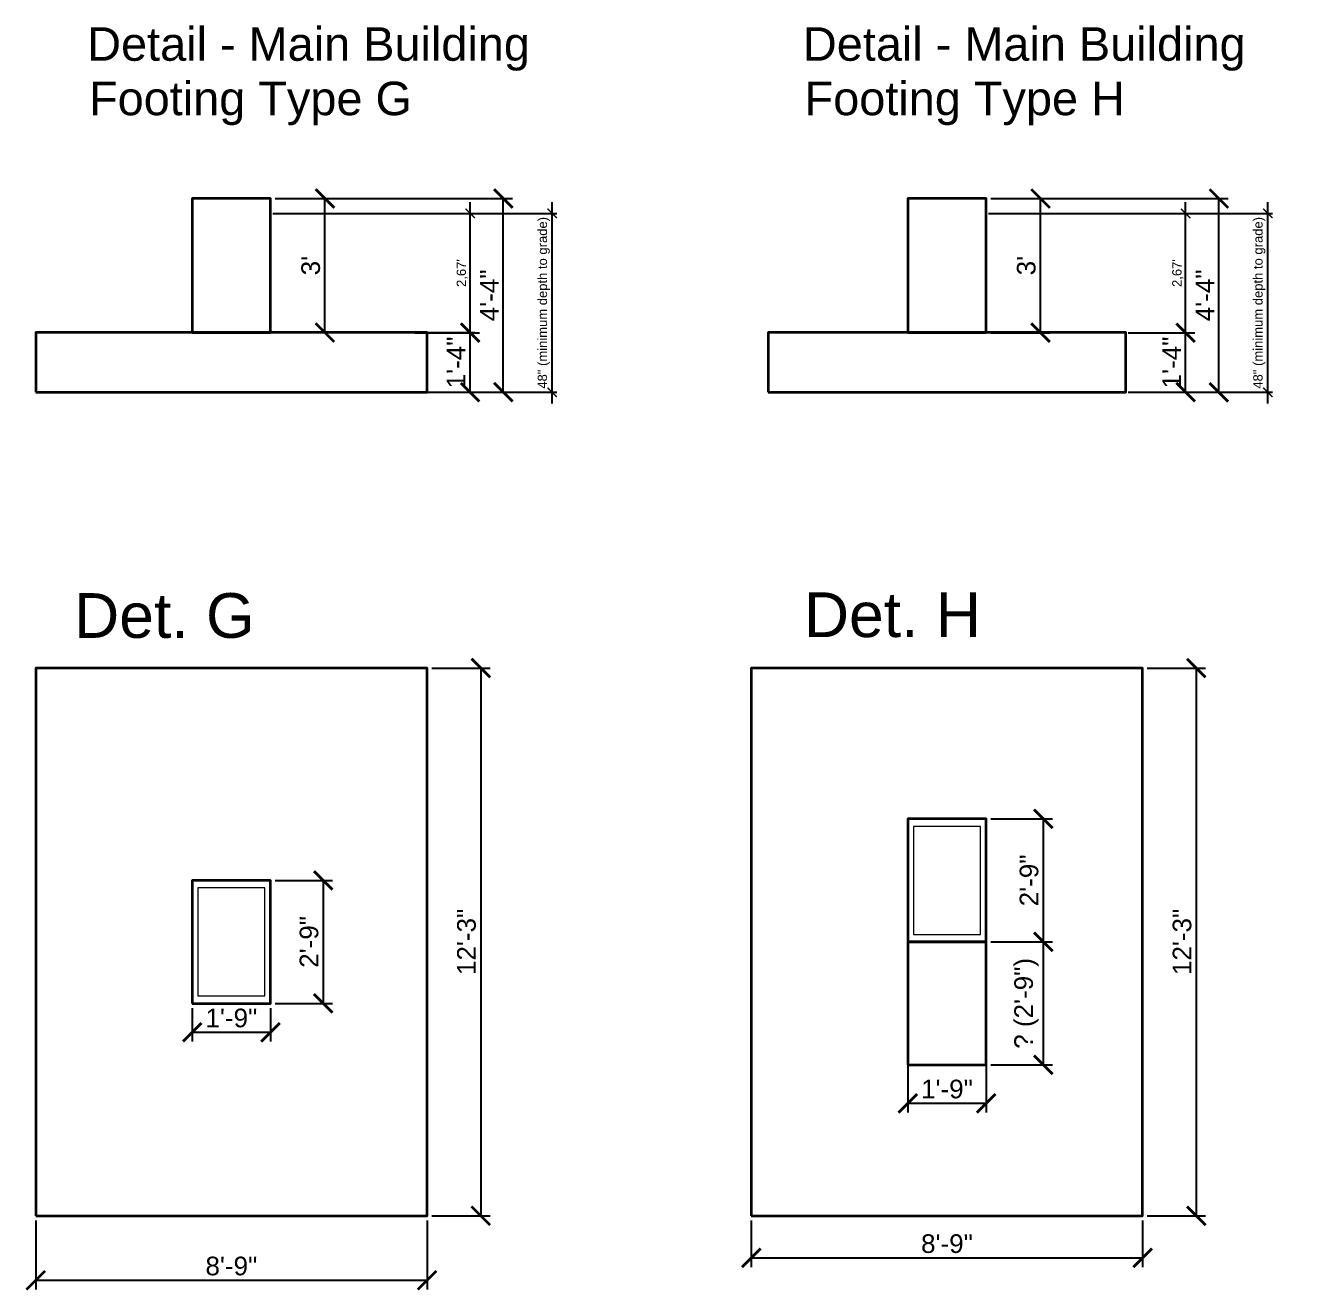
# Model space of a CAD drawing. Header units: millimetres. Extents: x -6 to 201520, y -744 to 120638.
# Drawn here: x 1922 to 2263.1, y 4259.4 to 4599 of the extents above; entities that cross this region are included whole.
import ezdxf

# ---------------------------------------------------------------- set-up
doc = ezdxf.new("R2010")
doc.units = ezdxf.units.MM
doc.layers.add('Dimension', color=130, linetype='Continuous', lineweight=18)
doc.layers.add('Structural', color=50, linetype='Continuous', lineweight=35)
doc.styles.get("Standard").update_dxf_attribs({"font": 'arial.ttf'})
doc.dimstyles.new('Feet Architectural Detail', dxfattribs={"dimscale": 2, "dimtxt": 2.5, "dimasz": 2.5, "dimexe": 1.25, "dimexo": 0.625, "dimtad": 1, "dimdec": 6, "dimlunit": 4, "dimtxsty": 'Standard', "dimblk": 'ARCHTICK', "dimcen": 2.5, "dimadec": 0, "dimazin": 0, "dimtfac": 0.5, "dimtdec": 6, "dimtmove": 0, "dimatfit": 3, "dimfxl": 1, "dimarcsym": 0})
doc.dimstyles.new('Feet Decimal Detail', dxfattribs={"dimtxt": 2.5, "dimasz": 2.5, "dimexe": 1.25, "dimexo": 0.625, "dimtad": 1, "dimlfac": 0.083333, "dimtxsty": 'Standard', "dimblk": 'ARCHTICK', "dimcen": 2.5, "dimdle": 3, "dimadec": 0, "dimazin": 0, "dimtfac": 0.5, "dimtmove": 0, "dimatfit": 3, "dimfxl": 1, "dimarcsym": 0})
doc.dimstyles.new('Inches Decimal', dxfattribs={"dimtxt": 2.5, "dimasz": 2.5, "dimexe": 1.25, "dimexo": 0.625, "dimtad": 1, "dimtxsty": 'Standard', "dimblk": 'ARCHTICK', "dimcen": 2.5, "dimdle": 3, "dimadec": 0, "dimazin": 0, "dimtfac": 0.5, "dimtmove": 0, "dimatfit": 3, "dimfxl": 1, "dimarcsym": 0})

# ---------------------------------------------------------------- blocks, each defined once
blk = doc.blocks.new('_ArchTick')
at = {"color": 0, "linetype": 'ByBlock', "const_width": 0.15}
blk.add_lwpolyline([(-0.5, -0.5), (0.5, 0.5)], dxfattribs=at)
blk = doc.blocks.new('*D48')
at = {"layer": 'Defpoints', "color": 0, "transparency": 16777216}
for p in [(2029.75, 4426.51), (2029.75, 4279.51), (2044.16, 4279.51)]:
    blk.add_point(p, dxfattribs=at)
at = {"layer": 'Dimension', "color": 0, "lineweight": -2, "transparency": 16777216}
for p, q in [((2031, 4426.51), (2046.66, 4426.51)), ((2044.16, 4426.51), (2044.16, 4279.51)), ((2031, 4279.51), (2046.66, 4279.51))]:
    blk.add_line(p, q, dxfattribs=at)
at = {"layer": 'Dimension', "color": 0, "lineweight": -2, "transparency": 16777216, "xscale": 5, "yscale": 5, "zscale": 5}
for p, rotation in [((2044.16, 4426.51), 90), ((2044.16, 4279.51), 270)]:
    blk.add_blockref('_ArchTick', p, dxfattribs=dict(at, rotation=rotation))
at = {"layer": 'Dimension', "color": 0, "transparency": 16777216, "insert": (2040.35, 4353.01), "char_height": 5, "attachment_point": 5, "rotation": 90}
blk.add_mtext('12\'-3"', dxfattribs=at)
blk = doc.blocks.new('*D49')
at = {"layer": 'Defpoints', "color": 0, "transparency": 16777216}
for p in [(1924.75, 4279.51), (2029.75, 4279.51), (2029.75, 4262.2)]:
    blk.add_point(p, dxfattribs=at)
at = {"layer": 'Dimension', "color": 0, "lineweight": -2, "transparency": 16777216}
for p, q in [((1924.75, 4278.26), (1924.75, 4259.7)), ((2029.75, 4278.26), (2029.75, 4259.7)), ((1924.75, 4262.2), (2029.75, 4262.2))]:
    blk.add_line(p, q, dxfattribs=at)
at = {"layer": 'Dimension', "color": 0, "lineweight": -2, "transparency": 16777216, "xscale": 5, "yscale": 5, "zscale": 5, "rotation": 180}
blk.add_blockref('_ArchTick', (1924.75, 4262.2), dxfattribs=at)
at = {"layer": 'Dimension', "color": 0, "lineweight": -2, "transparency": 16777216, "xscale": 5, "yscale": 5, "zscale": 5}
blk.add_blockref('_ArchTick', (2029.75, 4262.2), dxfattribs=at)
at = {"layer": 'Dimension', "color": 0, "transparency": 16777216, "insert": (1977.25, 4266), "char_height": 5, "attachment_point": 5}
blk.add_mtext('8\'-9"', dxfattribs=at)
blk = doc.blocks.new('*D50')
at = {"layer": 'Defpoints', "color": 0, "transparency": 16777216}
for p in [(1966.75, 4336.51), (1987.75, 4336.51), (1987.75, 4328.76)]:
    blk.add_point(p, dxfattribs=at)
at = {"layer": 'Dimension', "color": 0, "lineweight": -2, "transparency": 16777216}
for p, q in [((1966.75, 4335.26), (1966.75, 4326.26)), ((1987.75, 4335.26), (1987.75, 4326.26)), ((1966.75, 4328.76), (1987.75, 4328.76))]:
    blk.add_line(p, q, dxfattribs=at)
at = {"layer": 'Dimension', "color": 0, "lineweight": -2, "transparency": 16777216, "xscale": 5, "yscale": 5, "zscale": 5, "rotation": 180}
blk.add_blockref('_ArchTick', (1966.75, 4328.76), dxfattribs=at)
at = {"layer": 'Dimension', "color": 0, "lineweight": -2, "transparency": 16777216, "xscale": 5, "yscale": 5, "zscale": 5}
blk.add_blockref('_ArchTick', (1987.75, 4328.76), dxfattribs=at)
at = {"layer": 'Dimension', "color": 0, "transparency": 16777216, "insert": (1977.25, 4332.56), "char_height": 5, "attachment_point": 5}
blk.add_mtext('1\'-9"', dxfattribs=at)
blk = doc.blocks.new('*D51')
at = {"layer": 'Defpoints', "color": 0, "transparency": 16777216}
for p in [(1987.75, 4369.51), (1987.75, 4336.51), (2001.9, 4336.51)]:
    blk.add_point(p, dxfattribs=at)
at = {"layer": 'Dimension', "color": 0, "lineweight": -2, "transparency": 16777216}
for p, q in [((1989, 4369.51), (2004.4, 4369.51)), ((2001.9, 4369.51), (2001.9, 4336.51)), ((1989, 4336.51), (2004.4, 4336.51))]:
    blk.add_line(p, q, dxfattribs=at)
at = {"layer": 'Dimension', "color": 0, "lineweight": -2, "transparency": 16777216, "xscale": 5, "yscale": 5, "zscale": 5}
for p, rotation in [((2001.9, 4369.51), 90), ((2001.9, 4336.51), 270)]:
    blk.add_blockref('_ArchTick', p, dxfattribs=dict(at, rotation=rotation))
at = {"layer": 'Dimension', "color": 0, "transparency": 16777216, "insert": (1998.1, 4353.01), "char_height": 5, "attachment_point": 5, "rotation": 90}
blk.add_mtext('2\'-9"', dxfattribs=at)
blk = doc.blocks.new('*D52')
at = {"layer": 'Defpoints', "color": 0, "transparency": 16777216}
for p in [(2217.25, 4516.5), (2233.29, 4516.5), (2217.25, 4500.51)]:
    blk.add_point(p, dxfattribs=at)
at = {"layer": 'Dimension', "color": 0, "lineweight": -2, "transparency": 16777216}
for p, q in [((2218.5, 4516.5), (2235.79, 4516.5)), ((2233.29, 4500.51), (2233.29, 4516.5)), ((2218.5, 4500.51), (2235.79, 4500.51))]:
    blk.add_line(p, q, dxfattribs=at)
at = {"layer": 'Dimension', "color": 0, "lineweight": -2, "transparency": 16777216, "xscale": 5, "yscale": 5, "zscale": 5}
for p, rotation in [((2233.29, 4516.5), 90), ((2233.29, 4500.51), 270)]:
    blk.add_blockref('_ArchTick', p, dxfattribs=dict(at, rotation=rotation))
at = {"layer": 'Dimension', "color": 0, "transparency": 16777216, "insert": (2229.53, 4508.5), "char_height": 5, "attachment_point": 5, "rotation": 90}
blk.add_mtext('1\'-4"', dxfattribs=at)
blk = doc.blocks.new('*D53')
at = {"layer": 'Defpoints', "color": 0, "transparency": 16777216}
for p in [(2179.75, 4552.5), (2194.35, 4552.5), (2179.75, 4516.5)]:
    blk.add_point(p, dxfattribs=at)
at = {"layer": 'Dimension', "color": 0, "lineweight": -2, "transparency": 16777216}
for p, q in [((2181, 4552.5), (2196.85, 4552.5)), ((2194.35, 4516.5), (2194.35, 4552.5)), ((2181, 4516.5), (2196.85, 4516.5))]:
    blk.add_line(p, q, dxfattribs=at)
at = {"layer": 'Dimension', "color": 0, "lineweight": -2, "transparency": 16777216, "xscale": 5, "yscale": 5, "zscale": 5}
for p, rotation in [((2194.35, 4552.5), 90), ((2194.35, 4516.5), 270)]:
    blk.add_blockref('_ArchTick', p, dxfattribs=dict(at, rotation=rotation))
at = {"layer": 'Dimension', "color": 0, "transparency": 16777216, "insert": (2190.54, 4534.5), "char_height": 5, "attachment_point": 5, "rotation": 90}
blk.add_mtext("3'", dxfattribs=at)
blk = doc.blocks.new('*D54')
at = {"layer": 'Defpoints', "color": 0, "transparency": 16777216}
for p in [(2221.75, 4426.51), (2221.75, 4279.51), (2236.15, 4279.51)]:
    blk.add_point(p, dxfattribs=at)
at = {"layer": 'Dimension', "color": 0, "lineweight": -2, "transparency": 16777216}
for p, q in [((2223, 4426.51), (2238.65, 4426.51)), ((2236.15, 4426.51), (2236.15, 4279.51)), ((2223, 4279.51), (2238.65, 4279.51))]:
    blk.add_line(p, q, dxfattribs=at)
at = {"layer": 'Dimension', "color": 0, "lineweight": -2, "transparency": 16777216, "xscale": 5, "yscale": 5, "zscale": 5}
for p, rotation in [((2236.15, 4426.51), 90), ((2236.15, 4279.51), 270)]:
    blk.add_blockref('_ArchTick', p, dxfattribs=dict(at, rotation=rotation))
at = {"layer": 'Dimension', "color": 0, "transparency": 16777216, "insert": (2232.34, 4353.01), "char_height": 5, "attachment_point": 5, "rotation": 90}
blk.add_mtext('12\'-3"', dxfattribs=at)
blk = doc.blocks.new('*D55')
at = {"layer": 'Defpoints', "color": 0, "transparency": 16777216}
for p in [(2116.75, 4279.51), (2221.75, 4279.51), (2221.75, 4268.2)]:
    blk.add_point(p, dxfattribs=at)
at = {"layer": 'Dimension', "color": 0, "lineweight": -2, "transparency": 16777216}
for p, q in [((2116.75, 4278.26), (2116.75, 4265.7)), ((2221.75, 4278.26), (2221.75, 4265.7)), ((2116.75, 4268.2), (2221.75, 4268.2))]:
    blk.add_line(p, q, dxfattribs=at)
at = {"layer": 'Dimension', "color": 0, "lineweight": -2, "transparency": 16777216, "xscale": 5, "yscale": 5, "zscale": 5, "rotation": 180}
blk.add_blockref('_ArchTick', (2116.75, 4268.2), dxfattribs=at)
at = {"layer": 'Dimension', "color": 0, "lineweight": -2, "transparency": 16777216, "xscale": 5, "yscale": 5, "zscale": 5}
blk.add_blockref('_ArchTick', (2221.75, 4268.2), dxfattribs=at)
at = {"layer": 'Dimension', "color": 0, "transparency": 16777216, "insert": (2169.25, 4272), "char_height": 5, "attachment_point": 5}
blk.add_mtext('8\'-9"', dxfattribs=at)
blk = doc.blocks.new('*D56')
at = {"layer": 'Defpoints', "color": 0, "transparency": 16777216}
for p in [(2179.75, 4353.01), (2158.75, 4333.53), (2179.75, 4309.69)]:
    blk.add_point(p, dxfattribs=at)
at = {"layer": 'Dimension', "color": 0, "lineweight": -2, "transparency": 16777216}
for p, q in [((2179.75, 4351.76), (2179.75, 4307.19)), ((2158.75, 4332.28), (2158.75, 4307.19)), ((2158.75, 4309.69), (2179.75, 4309.69))]:
    blk.add_line(p, q, dxfattribs=at)
at = {"layer": 'Dimension', "color": 0, "lineweight": -2, "transparency": 16777216, "xscale": 5, "yscale": 5, "zscale": 5, "rotation": 180}
blk.add_blockref('_ArchTick', (2158.75, 4309.69), dxfattribs=at)
at = {"layer": 'Dimension', "color": 0, "lineweight": -2, "transparency": 16777216, "xscale": 5, "yscale": 5, "zscale": 5}
blk.add_blockref('_ArchTick', (2179.75, 4309.69), dxfattribs=at)
at = {"layer": 'Dimension', "color": 0, "transparency": 16777216, "insert": (2169.25, 4313.49), "char_height": 5, "attachment_point": 5}
blk.add_mtext('1\'-9"', dxfattribs=at)
blk = doc.blocks.new('*D57')
at = {"layer": 'Defpoints', "color": 0, "transparency": 16777216}
for p in [(2179.75, 4386.01), (2179.75, 4353.01), (2195.09, 4353.01)]:
    blk.add_point(p, dxfattribs=at)
at = {"layer": 'Dimension', "color": 0, "lineweight": -2, "transparency": 16777216}
for p, q in [((2181, 4386.01), (2197.59, 4386.01)), ((2195.09, 4386.01), (2195.09, 4353.01)), ((2181, 4353.01), (2197.59, 4353.01))]:
    blk.add_line(p, q, dxfattribs=at)
at = {"layer": 'Dimension', "color": 0, "lineweight": -2, "transparency": 16777216, "xscale": 5, "yscale": 5, "zscale": 5}
for p, rotation in [((2195.09, 4386.01), 90), ((2195.09, 4353.01), 270)]:
    blk.add_blockref('_ArchTick', p, dxfattribs=dict(at, rotation=rotation))
at = {"layer": 'Dimension', "color": 0, "transparency": 16777216, "insert": (2191.29, 4369.51), "char_height": 5, "attachment_point": 5, "rotation": 90}
blk.add_mtext('2\'-9"', dxfattribs=at)
blk = doc.blocks.new('Service - Unit Rectangle')
at = {"color": 0, "linetype": 'ByBlock', "lineweight": -2}
blk.add_lwpolyline([(-0.5, -0.5), (0.5, -0.5), (0.5, 0.5), (-0.5, 0.5)], close=True, dxfattribs=at)
blk = doc.blocks.new('mb-g bottom side')
at = {"color": 0, "linetype": 'ByBlock', "lineweight": -2, "xscale": 12, "yscale": 12, "zscale": 12}
blk.add_blockref('Service - Unit Rectangle', (0, 0), dxfattribs=at)
blk = doc.blocks.new('mb-g pier side')
at = {"color": 0, "linetype": 'ByBlock', "lineweight": -2, "xscale": 12, "yscale": 12, "zscale": 12}
blk.add_blockref('Service - Unit Rectangle', (0, 0), dxfattribs=at)
blk = doc.blocks.new('mb-h bottom side')
at = {"color": 0, "linetype": 'ByBlock', "lineweight": -2, "xscale": 12, "yscale": 12, "zscale": 12}
blk.add_blockref('Service - Unit Rectangle', (0, 0), dxfattribs=at)
blk = doc.blocks.new('mb-h pier side')
at = {"color": 0, "linetype": 'ByBlock', "lineweight": -2, "xscale": 12, "yscale": 12, "zscale": 12}
blk.add_blockref('Service - Unit Rectangle', (0, 0), dxfattribs=at)
blk = doc.blocks.new('mb-g pier')
at = {"color": 0, "linetype": 'ByBlock', "lineweight": -2, "xscale": 12, "yscale": 12, "zscale": 12}
blk.add_blockref('Service - Unit Rectangle', (0, 0), dxfattribs=at)
blk = doc.blocks.new('mb-g bottom')
at = {"color": 0, "linetype": 'ByBlock', "lineweight": -2, "xscale": 12, "yscale": 12, "zscale": 12}
blk.add_blockref('Service - Unit Rectangle', (0, 0), dxfattribs=at)
blk = doc.blocks.new('mbtypeg')
at = {"layer": 'Dimension'}
blk.add_lwpolyline([(-9, -14.48), (9, -14.48), (9, 14.48), (-9, 14.48)], close=True, dxfattribs=at)
at = {"layer": 'Structural'}
for name, xscale, yscale, zscale in [('mb-g bottom', 8.75, 12.25, 5), ('mb-g pier', 1.75, 2.75, 1.125)]:
    blk.add_blockref(name, (0, 0), dxfattribs=dict(at, xscale=xscale, yscale=yscale, zscale=zscale))
blk.add_text('Det. G', height=12, dxfattribs=at).set_placement((-42.21, 81.59))
blk = doc.blocks.new('mb-h pier')
at = {"color": 0, "linetype": 'ByBlock', "lineweight": -2, "xscale": 12, "yscale": 12, "zscale": 12}
blk.add_blockref('Service - Unit Rectangle', (0, 0), dxfattribs=at)
blk = doc.blocks.new('mb-h bottom')
at = {"color": 0, "linetype": 'ByBlock', "lineweight": -2, "xscale": 12, "yscale": 12, "zscale": 12}
blk.add_blockref('Service - Unit Rectangle', (0, 0), dxfattribs=at)
blk = doc.blocks.new('mbtypeh')
at = {"layer": 'Dimension'}
blk.add_lwpolyline([(-9, 2.02), (9, 2.02), (9, 30.98), (-9, 30.98)], close=True, dxfattribs=at)
at = {"layer": 'Structural'}
for name, p, xscale, yscale, zscale in [('mb-h bottom', (0, 0), 8.75, 12.25, 5), ('mb-h pier', (0, 16.5), 1.75, 2.75, 1.125), ('mb-h pier', (0, -16.5), 1.75, 2.75, 1.125)]:
    blk.add_blockref(name, p, dxfattribs=dict(at, xscale=xscale, yscale=yscale, zscale=zscale))
blk.add_text('Det. H', height=12, dxfattribs=at).set_placement((-38.38, 81.8))
blk = doc.blocks.new('*D130')
at = {"layer": 'Defpoints', "color": 0, "transparency": 16777216}
for p in [(2179.75, 4552.5), (2242.2, 4552.5), (2217.25, 4500.51)]:
    blk.add_point(p, dxfattribs=at)
at = {"layer": 'Dimension', "color": 0, "lineweight": -2, "transparency": 16777216}
for p, q in [((2181, 4552.5), (2244.7, 4552.5)), ((2242.2, 4500.51), (2242.2, 4552.5)), ((2218.5, 4500.51), (2244.7, 4500.51))]:
    blk.add_line(p, q, dxfattribs=at)
at = {"layer": 'Dimension', "color": 0, "lineweight": -2, "transparency": 16777216, "xscale": 5, "yscale": 5, "zscale": 5}
for p, rotation in [((2242.2, 4552.5), 90), ((2242.2, 4500.51), 270)]:
    blk.add_blockref('_ArchTick', p, dxfattribs=dict(at, rotation=rotation))
at = {"layer": 'Dimension', "color": 0, "transparency": 16777216, "insert": (2238.45, 4526.51), "char_height": 5, "attachment_point": 5, "rotation": 90}
blk.add_mtext('4\'-4"', dxfattribs=at)
blk = doc.blocks.new('*D131')
at = {"layer": 'Defpoints', "color": 0, "transparency": 16777216}
for p in [(2179.75, 4548.5), (2255.33, 4548.5), (2217.25, 4500.51)]:
    blk.add_point(p, dxfattribs=at)
at = {"layer": 'Dimension', "color": 0, "lineweight": -2, "transparency": 16777216}
for p, q in [((2255.33, 4497.51), (2255.33, 4551.5)), ((2180.37, 4548.5), (2256.58, 4548.5)), ((2217.87, 4500.51), (2256.58, 4500.51))]:
    blk.add_line(p, q, dxfattribs=at)
at = {"layer": 'Dimension', "color": 0, "lineweight": -2, "transparency": 16777216, "xscale": 2.5, "yscale": 2.5, "zscale": 2.5}
for p, rotation in [((2255.33, 4548.5), 90), ((2255.33, 4500.51), 270)]:
    blk.add_blockref('_ArchTick', p, dxfattribs=dict(at, rotation=rotation))
at = {"layer": 'Dimension', "color": 0, "transparency": 16777216, "insert": (2253.06, 4524.51), "char_height": 2.5, "attachment_point": 5, "rotation": 90}
blk.add_mtext('48" (minimum depth to grade)', dxfattribs=at)
blk = doc.blocks.new('*D161')
at = {"layer": 'Defpoints', "color": 0, "transparency": 16777216}
for p in [(2217.25, 4548.5), (2233.29, 4548.5), (2217.25, 4516.5)]:
    blk.add_point(p, dxfattribs=at)
at = {"layer": 'Dimension', "color": 0, "lineweight": -2, "transparency": 16777216}
for p, q in [((2233.29, 4513.5), (2233.29, 4551.5)), ((2217.87, 4548.5), (2234.54, 4548.5)), ((2217.87, 4516.5), (2234.54, 4516.5))]:
    blk.add_line(p, q, dxfattribs=at)
at = {"layer": 'Dimension', "color": 0, "lineweight": -2, "transparency": 16777216, "xscale": 2.5, "yscale": 2.5, "zscale": 2.5}
for p, rotation in [((2233.29, 4548.5), 90), ((2233.29, 4516.5), 270)]:
    blk.add_blockref('_ArchTick', p, dxfattribs=dict(at, rotation=rotation))
at = {"layer": 'Dimension', "color": 0, "transparency": 16777216, "insert": (2231.17, 4532.5), "char_height": 2.5, "attachment_point": 5, "rotation": 90}
blk.add_mtext("2,67'", dxfattribs=at)
blk = doc.blocks.new('*D162')
at = {"layer": 'Defpoints', "color": 0, "transparency": 16777216}
for p in [(2179.75, 4353.01), (2179.75, 4320.01), (2195.09, 4320.01)]:
    blk.add_point(p, dxfattribs=at)
at = {"layer": 'Dimension', "color": 0, "lineweight": -2, "transparency": 16777216}
for p, q in [((2181, 4353.01), (2197.59, 4353.01)), ((2195.09, 4353.01), (2195.09, 4320.01)), ((2181, 4320.01), (2197.59, 4320.01))]:
    blk.add_line(p, q, dxfattribs=at)
at = {"layer": 'Dimension', "color": 0, "lineweight": -2, "transparency": 16777216, "xscale": 5, "yscale": 5, "zscale": 5}
for p, rotation in [((2195.09, 4353.01), 90), ((2195.09, 4320.01), 270)]:
    blk.add_blockref('_ArchTick', p, dxfattribs=dict(at, rotation=rotation))
at = {"layer": 'Dimension', "color": 0, "transparency": 16777216, "insert": (2190.56, 4336.51), "char_height": 5, "attachment_point": 5, "rotation": 90}
blk.add_mtext('? (2\'-9")', dxfattribs=at)
blk = doc.blocks.new('*D164')
at = {"layer": 'Defpoints', "color": 0, "transparency": 16777216}
for p in [(2025.25, 4516.5), (2041.3, 4516.5), (2025.25, 4500.51)]:
    blk.add_point(p, dxfattribs=at)
at = {"layer": 'Dimension', "color": 0, "lineweight": -2, "transparency": 16777216}
for p, q in [((2026.5, 4516.5), (2043.8, 4516.5)), ((2041.3, 4500.51), (2041.3, 4516.5)), ((2026.5, 4500.51), (2043.8, 4500.51))]:
    blk.add_line(p, q, dxfattribs=at)
at = {"layer": 'Dimension', "color": 0, "lineweight": -2, "transparency": 16777216, "xscale": 5, "yscale": 5, "zscale": 5}
for p, rotation in [((2041.3, 4516.5), 90), ((2041.3, 4500.51), 270)]:
    blk.add_blockref('_ArchTick', p, dxfattribs=dict(at, rotation=rotation))
at = {"layer": 'Dimension', "color": 0, "transparency": 16777216, "insert": (2037.54, 4508.51), "char_height": 5, "attachment_point": 5, "rotation": 90}
blk.add_mtext('1\'-4"', dxfattribs=at)
blk = doc.blocks.new('*D165')
at = {"layer": 'Defpoints', "color": 0, "transparency": 16777216}
for p in [(1987.75, 4552.51), (2002.36, 4552.51), (1987.75, 4516.51)]:
    blk.add_point(p, dxfattribs=at)
at = {"layer": 'Dimension', "color": 0, "lineweight": -2, "transparency": 16777216}
for p, q in [((1989, 4552.51), (2004.86, 4552.51)), ((2002.36, 4516.51), (2002.36, 4552.51)), ((1989, 4516.51), (2004.86, 4516.51))]:
    blk.add_line(p, q, dxfattribs=at)
at = {"layer": 'Dimension', "color": 0, "lineweight": -2, "transparency": 16777216, "xscale": 5, "yscale": 5, "zscale": 5}
for p, rotation in [((2002.36, 4552.51), 90), ((2002.36, 4516.51), 270)]:
    blk.add_blockref('_ArchTick', p, dxfattribs=dict(at, rotation=rotation))
at = {"layer": 'Dimension', "color": 0, "transparency": 16777216, "insert": (1998.55, 4534.51), "char_height": 5, "attachment_point": 5, "rotation": 90}
blk.add_mtext("3'", dxfattribs=at)
blk = doc.blocks.new('*D166')
at = {"layer": 'Defpoints', "color": 0, "transparency": 16777216}
for p in [(1987.75, 4552.51), (2050.21, 4552.51), (2025.25, 4500.51)]:
    blk.add_point(p, dxfattribs=at)
at = {"layer": 'Dimension', "color": 0, "lineweight": -2, "transparency": 16777216}
for p, q in [((1989, 4552.51), (2052.71, 4552.51)), ((2050.21, 4500.51), (2050.21, 4552.51)), ((2026.5, 4500.51), (2052.71, 4500.51))]:
    blk.add_line(p, q, dxfattribs=at)
at = {"layer": 'Dimension', "color": 0, "lineweight": -2, "transparency": 16777216, "xscale": 5, "yscale": 5, "zscale": 5}
for p, rotation in [((2050.21, 4552.51), 90), ((2050.21, 4500.51), 270)]:
    blk.add_blockref('_ArchTick', p, dxfattribs=dict(at, rotation=rotation))
at = {"layer": 'Dimension', "color": 0, "transparency": 16777216, "insert": (2046.46, 4526.51), "char_height": 5, "attachment_point": 5, "rotation": 90}
blk.add_mtext('4\'-4"', dxfattribs=at)
blk = doc.blocks.new('*D167')
at = {"layer": 'Defpoints', "color": 0, "transparency": 16777216}
for p in [(1987.75, 4548.51), (2063.33, 4548.51), (2025.25, 4500.51)]:
    blk.add_point(p, dxfattribs=at)
at = {"layer": 'Dimension', "color": 0, "lineweight": -2, "transparency": 16777216}
for p, q in [((2063.33, 4497.51), (2063.33, 4551.51)), ((1988.38, 4548.51), (2064.58, 4548.51)), ((2025.88, 4500.51), (2064.58, 4500.51))]:
    blk.add_line(p, q, dxfattribs=at)
at = {"layer": 'Dimension', "color": 0, "lineweight": -2, "transparency": 16777216, "xscale": 2.5, "yscale": 2.5, "zscale": 2.5}
for p, rotation in [((2063.33, 4548.51), 90), ((2063.33, 4500.51), 270)]:
    blk.add_blockref('_ArchTick', p, dxfattribs=dict(at, rotation=rotation))
at = {"layer": 'Dimension', "color": 0, "transparency": 16777216, "insert": (2061.07, 4524.51), "char_height": 2.5, "attachment_point": 5, "rotation": 90}
blk.add_mtext('48" (minimum depth to grade)', dxfattribs=at)
blk = doc.blocks.new('*D168')
at = {"layer": 'Defpoints', "color": 0, "transparency": 16777216}
for p in [(2025.25, 4548.51), (2041.3, 4548.51), (2025.25, 4516.51)]:
    blk.add_point(p, dxfattribs=at)
at = {"layer": 'Dimension', "color": 0, "lineweight": -2, "transparency": 16777216}
for p, q in [((2041.3, 4513.51), (2041.3, 4551.51)), ((2025.88, 4548.51), (2042.55, 4548.51)), ((2025.88, 4516.51), (2042.55, 4516.51))]:
    blk.add_line(p, q, dxfattribs=at)
at = {"layer": 'Dimension', "color": 0, "lineweight": -2, "transparency": 16777216, "xscale": 2.5, "yscale": 2.5, "zscale": 2.5}
for p, rotation in [((2041.3, 4548.51), 90), ((2041.3, 4516.51), 270)]:
    blk.add_blockref('_ArchTick', p, dxfattribs=dict(at, rotation=rotation))
at = {"layer": 'Dimension', "color": 0, "transparency": 16777216, "insert": (2039.17, 4532.51), "char_height": 2.5, "attachment_point": 5, "rotation": 90}
blk.add_mtext("2,67'", dxfattribs=at)

msp = doc.modelspace()

# ---------------------------------------------------------------- block references
at = {"layer": 'Structural'}
for name, p, xscale, yscale, zscale in [('mb-g pier side', (1977.2535023, 4534.5065472), 1.75, 3, 1.125), ('mb-h pier side', (2169.2450574, 4534.5045672), 1.75, 3, 1.125), ('mb-g bottom side', (1977.2535023, 4508.5065672), 8.75, 1.33333, 5), ('mb-h bottom side', (2169.2450574, 4508.5045872), 8, 1.33333, 5)]:
    msp.add_blockref(name, p, dxfattribs=dict(at, xscale=xscale, yscale=yscale, zscale=zscale))
for name, p in [('mbtypeg', (1977.2535023, 4353.0101801)), ('mbtypeh', (2169.2450574, 4353.0101801))]:
    msp.add_blockref(name, p, dxfattribs=at)

# ---------------------------------------------------------------- texts
at = {"layer": 'Dimension'}
for s, p in [('Detail - Main Building', (1938.5667801, 4589.4802626)), ('Detail - Main Building', (2130.5979751, 4589.4802626)), ('Footing Type G', (1939.0542225, 4574.8620775)), ('Footing Type H', (2131.0457777, 4574.8620775))]:
    msp.add_text(s, height=9, dxfattribs=at).set_placement(p)

# ---------------------------------------------------------------- dimensions: what is measured, and where the dimension line sits
for base, p1, p2, angle, picture, middle in [((2002.357301, 4552.5065472), (1987.7535023, 4516.5065472), (1987.7535023, 4552.5065472), 90, '*D165', (1998.5527308, 4534.5065472)), ((2050.208717, 4552.5065472), (2025.2535023, 4500.5105472), (1987.7535023, 4552.5065472), 90, '*D166', (2046.458717, 4526.5085472)), ((2194.3488562, 4552.5045672), (2179.7450574, 4516.5045672), (2179.7450574, 4552.5045672), 90, '*D53', (2190.544286, 4534.5045672)), ((2242.2002722, 4552.5045672), (2217.2450574, 4500.5085672), (2179.7450574, 4552.5045672), 90, '*D130', (2238.4502722, 4526.5065672)), ((2041.3019805, 4516.5045672), (2025.2535023, 4500.5085672), (2025.2535023, 4516.5045672), 90, '*D164', (2037.5417486, 4508.5065672)), ((2233.2935357, 4516.5025872), (2217.2450574, 4500.5065872), (2217.2450574, 4516.5025872), 90, '*D52', (2229.5333038, 4508.5045872)), ((2044.1551677, 4279.5101801), (2029.7535023, 4426.5101801), (2029.7535023, 4279.5101801), 270, '*D48', (2040.3505975, 4353.0101801)), ((2236.1467229, 4279.5101801), (2221.7450574, 4426.5101801), (2221.7450574, 4279.5101801), 270, '*D54', (2232.3421527, 4353.0101801)), ((2195.0882058, 4353.0101801), (2179.7450574, 4386.0101801), (2179.7450574, 4353.0101801), 270, '*D57', (2191.2853409, 4369.5101801)), ((2001.8984, 4336.5101801), (1987.7535023, 4369.5101801), (1987.7535023, 4336.5101801), 270, '*D51', (1998.095535, 4353.0101801))]:
    dim = msp.add_linear_dim(base=base, p1=p1, p2=p2, angle=angle, dimstyle='Feet Architectural Detail', dxfattribs=at)
    dim.commit()
    dim.dimension.update_dxf_attribs({"geometry": picture, "text_midpoint": middle})
for base, p1, p2, dimstyle, override, picture, middle in [((2063.3334776, 4548.5065472), (2025.2535023, 4500.5105472), (1987.7535023, 4548.5065472), 'Inches Decimal', {"dimpost": '" (minimum depth to grade)'}, '*D167', (2061.0696645, 4524.5085472)), ((2041.3019805, 4548.5065472), (2025.2535023, 4516.5065472), (2025.2535023, 4548.5065472), 'Feet Decimal Detail', {"dimpost": "'"}, '*D168', (2039.1745931, 4532.5065472)), ((2255.3250328, 4548.5045672), (2217.2450574, 4500.5085672), (2179.7450574, 4548.5045672), 'Inches Decimal', {"dimpost": '" (minimum depth to grade)'}, '*D131', (2253.0612197, 4524.5065672)), ((2233.2935357, 4548.5045672), (2217.2450574, 4516.5045672), (2217.2450574, 4548.5045672), 'Feet Decimal Detail', {"dimpost": "'"}, '*D161', (2231.1661483, 4532.5045672))]:
    dim = msp.add_linear_dim(base=base, p1=p1, p2=p2, angle=90, dimstyle=dimstyle, override=override, dxfattribs=at)
    dim.commit()
    dim.dimension.update_dxf_attribs({"geometry": picture, "text_midpoint": middle})
dim = msp.add_linear_dim(base=(2195.0882058, 4320.0101801), p1=(2179.7450574, 4353.0101801), p2=(2179.7450574, 4320.0101801), angle=270, text='? (<>)', dimstyle='Feet Architectural Detail', dxfattribs=at)
dim.commit()
dim.dimension.update_dxf_attribs({"geometry": '*D162', "text_midpoint": (2190.5605796, 4336.5101801)})
for base, p1, p2, picture, middle in [((2179.7450574, 4309.6867508), (2158.7450574, 4333.525406), (2179.7450574, 4353.0101801), '*D56', (2169.2450574, 4313.4896157)), ((1987.7535023, 4328.7607377), (1966.7535023, 4336.5101801), (1987.7535023, 4336.5101801), '*D50', (1977.2535023, 4332.5636026)), ((2029.7535023, 4262.1975561), (1924.7535023, 4279.5101801), (2029.7535023, 4279.5101801), '*D49', (1977.2535023, 4266.000421)), ((2221.7450574, 4268.1975561), (2116.7450574, 4279.5101801), (2221.7450574, 4279.5101801), '*D55', (2169.2450574, 4272.000421))]:
    dim = msp.add_linear_dim(base=base, p1=p1, p2=p2, dimstyle='Feet Architectural Detail', dxfattribs=at)
    dim.commit()
    dim.dimension.update_dxf_attribs({"geometry": picture, "text_midpoint": middle})

doc.saveas('drawing.dxf')
